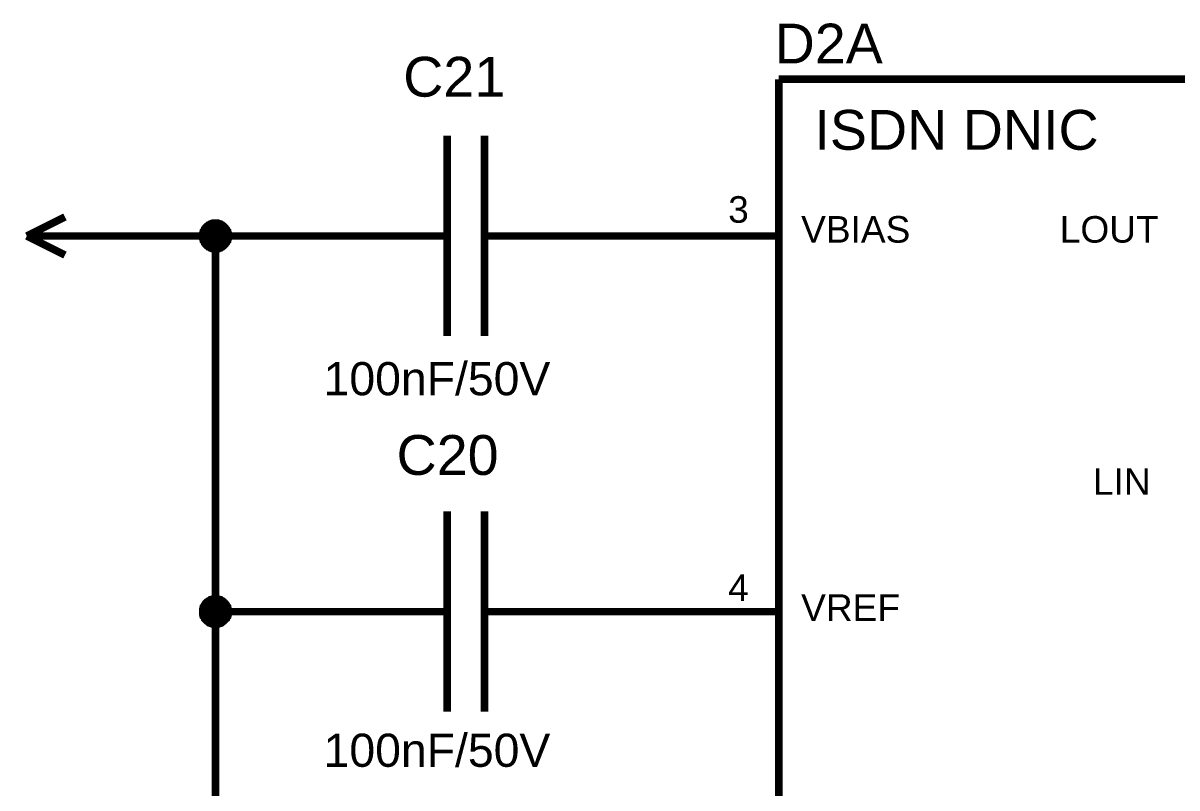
# Model space of a CAD drawing. Header units: millimetres. Extents: x -2024 to 917, y -725 to 13.
# Drawn here: x 764.25 to 810.32, y -273.33 to -242.79 of the extents above; entities that cross this region are included whole.
import ezdxf

# ---------------------------------------------------------------- set-up
doc = ezdxf.new("R2010")
doc.units = ezdxf.units.MM
doc.layers.add('Sheet', color=255, linetype='Continuous')
doc.styles.get("Standard").update_dxf_attribs({"font": 'arial.ttf'})

msp = doc.modelspace()

# ---------------------------------------------------------------- linework, layer by layer
at = {"layer": 'Sheet'}
for points, const_width in [([(794.426, -245.037), (794.426, -286.301)], 0.3), ([(811.92, -245.037), (794.426, -245.037)], 0.3), ([(781.185, -247.289), (781.185, -255.287)], 0.3), ([(782.674, -247.289), (782.674, -255.287)], 0.3), ([(764.402, -251.296), (765.925, -250.534)], 0.3), ([(771.42, -251.296), (771.42, -251.263), (771.42, -251.246), (771.42, -251.213), (771.436, -251.197), (771.436, -251.163), (771.436, -251.147), (771.453, -251.114), (771.453, -251.097), (771.469, -251.081), (771.486, -251.048), (771.502, -251.031), (771.502, -251.014), (771.519, -250.998), (771.535, -250.965), (771.552, -250.948), (771.569, -250.932), (771.585, -250.915), (771.602, -250.899), (771.635, -250.882), (771.651, -250.865), (771.668, -250.865), (771.684, -250.849), (771.717, -250.832), (771.734, -250.816), (771.751, -250.816), (771.784, -250.799), (771.8, -250.799), (771.833, -250.799), (771.85, -250.783), (771.883, -250.783), (771.9, -250.783), (771.933, -250.783)], 0.3), ([(771.42, -251.296), (771.42, -251.263), (771.42, -251.246), (771.42, -251.213), (771.436, -251.197), (771.436, -251.163), (771.436, -251.147), (771.453, -251.114), (771.453, -251.097), (771.469, -251.081), (771.486, -251.048), (771.502, -251.031), (771.502, -251.014), (771.519, -250.998), (771.535, -250.965), (771.552, -250.948), (771.569, -250.932), (771.585, -250.915), (771.602, -250.899), (771.635, -250.882), (771.651, -250.865), (771.668, -250.865), (771.684, -250.849), (771.717, -250.832), (771.734, -250.816), (771.751, -250.816), (771.784, -250.799), (771.8, -250.799), (771.833, -250.799), (771.85, -250.783), (771.883, -250.783), (771.9, -250.783), (771.933, -250.783)], 0.3), ([(771.42, -251.296), (771.42, -251.263), (771.42, -251.246), (771.42, -251.213), (771.436, -251.197), (771.436, -251.163), (771.436, -251.147), (771.453, -251.114), (771.453, -251.097), (771.469, -251.081), (771.486, -251.048), (771.502, -251.031), (771.502, -251.014), (771.519, -250.998), (771.535, -250.965), (771.552, -250.948), (771.569, -250.932), (771.585, -250.915), (771.602, -250.899), (771.635, -250.882), (771.651, -250.865), (771.668, -250.865), (771.684, -250.849), (771.717, -250.832), (771.734, -250.816), (771.751, -250.816), (771.784, -250.799), (771.8, -250.799), (771.833, -250.799), (771.85, -250.783), (771.883, -250.783), (771.9, -250.783), (771.933, -250.783)], 0.3), ([(771.42, -251.296), (771.42, -251.263), (771.42, -251.246), (771.42, -251.213), (771.436, -251.197), (771.436, -251.163), (771.436, -251.147), (771.453, -251.114), (771.453, -251.097), (771.469, -251.081), (771.486, -251.048), (771.502, -251.031), (771.502, -251.014), (771.519, -250.998), (771.535, -250.965), (771.552, -250.948), (771.569, -250.932), (771.585, -250.915), (771.602, -250.899), (771.635, -250.882), (771.651, -250.865), (771.668, -250.865), (771.684, -250.849), (771.717, -250.832), (771.734, -250.816), (771.751, -250.816), (771.784, -250.799), (771.8, -250.799), (771.833, -250.799), (771.85, -250.783), (771.883, -250.783), (771.9, -250.783), (771.933, -250.783)], 0.3), ([(771.42, -251.296), (771.42, -251.263), (771.42, -251.246), (771.42, -251.213), (771.436, -251.197), (771.436, -251.163), (771.436, -251.147), (771.453, -251.114), (771.453, -251.097), (771.469, -251.081), (771.486, -251.048), (771.502, -251.031), (771.502, -251.014), (771.519, -250.998), (771.535, -250.965), (771.552, -250.948), (771.569, -250.932), (771.585, -250.915), (771.602, -250.899), (771.635, -250.882), (771.651, -250.865), (771.668, -250.865), (771.684, -250.849), (771.717, -250.832), (771.734, -250.816), (771.751, -250.816), (771.784, -250.799), (771.8, -250.799), (771.833, -250.799), (771.85, -250.783), (771.883, -250.783), (771.9, -250.783), (771.933, -250.783)], 0.0991), ([(771.42, -251.296), (771.42, -251.263), (771.42, -251.246), (771.42, -251.213), (771.436, -251.197), (771.436, -251.163), (771.436, -251.147), (771.453, -251.114), (771.453, -251.097), (771.469, -251.081), (771.486, -251.048), (771.502, -251.031), (771.502, -251.014), (771.519, -250.998), (771.535, -250.965), (771.552, -250.948), (771.569, -250.932), (771.585, -250.915), (771.602, -250.899), (771.635, -250.882), (771.651, -250.865), (771.668, -250.865), (771.684, -250.849), (771.717, -250.832), (771.734, -250.816), (771.751, -250.816), (771.784, -250.799), (771.8, -250.799), (771.833, -250.799), (771.85, -250.783), (771.883, -250.783), (771.9, -250.783), (771.933, -250.783)], 0.0991), ([(771.42, -251.296), (771.42, -251.263), (771.42, -251.246), (771.42, -251.213), (771.436, -251.197), (771.436, -251.163), (771.436, -251.147), (771.453, -251.114), (771.453, -251.097), (771.469, -251.081), (771.486, -251.048), (771.502, -251.031), (771.502, -251.014), (771.519, -250.998), (771.535, -250.965), (771.552, -250.948), (771.569, -250.932), (771.585, -250.915), (771.602, -250.899), (771.635, -250.882), (771.651, -250.865), (771.668, -250.865), (771.684, -250.849), (771.717, -250.832), (771.734, -250.816), (771.751, -250.816), (771.784, -250.799), (771.8, -250.799), (771.833, -250.799), (771.85, -250.783), (771.883, -250.783), (771.9, -250.783), (771.933, -250.783)], 0.0991), ([(771.42, -251.296), (771.42, -251.263), (771.42, -251.246), (771.42, -251.213), (771.436, -251.197), (771.436, -251.163), (771.436, -251.147), (771.453, -251.114), (771.453, -251.097), (771.469, -251.081), (771.486, -251.048), (771.502, -251.031), (771.502, -251.014), (771.519, -250.998), (771.535, -250.965), (771.552, -250.948), (771.569, -250.932), (771.585, -250.915), (771.602, -250.899), (771.635, -250.882), (771.651, -250.865), (771.668, -250.865), (771.684, -250.849), (771.717, -250.832), (771.734, -250.816), (771.751, -250.816), (771.784, -250.799), (771.8, -250.799), (771.833, -250.799), (771.85, -250.783), (771.883, -250.783), (771.9, -250.783), (771.933, -250.783)], 0.0991), ([(771.933, -250.783), (771.933, -250.783)], 0.3), ([(771.933, -250.783), (771.966, -250.783), (771.982, -250.783), (772.015, -250.783), (772.032, -250.799), (772.065, -250.799), (772.082, -250.799), (772.115, -250.816), (772.131, -250.816), (772.148, -250.832), (772.181, -250.849), (772.197, -250.865), (772.214, -250.865), (772.231, -250.882), (772.264, -250.899), (772.28, -250.915), (772.297, -250.932), (772.313, -250.948), (772.33, -250.965), (772.346, -250.998), (772.363, -251.014), (772.363, -251.031), (772.38, -251.048), (772.396, -251.081), (772.413, -251.097), (772.413, -251.114), (772.429, -251.147), (772.429, -251.163), (772.429, -251.197), (772.446, -251.213), (772.446, -251.246), (772.446, -251.263), (772.446, -251.296)], 0.3), ([(771.933, -250.783), (771.933, -250.783)], 0.3), ([(771.933, -250.783), (771.966, -250.783), (771.982, -250.783), (772.015, -250.783), (772.032, -250.799), (772.065, -250.799), (772.082, -250.799), (772.115, -250.816), (772.131, -250.816), (772.148, -250.832), (772.181, -250.849), (772.197, -250.865), (772.214, -250.865), (772.231, -250.882), (772.264, -250.899), (772.28, -250.915), (772.297, -250.932), (772.313, -250.948), (772.33, -250.965), (772.346, -250.998), (772.363, -251.014), (772.363, -251.031), (772.38, -251.048), (772.396, -251.081), (772.413, -251.097), (772.413, -251.114), (772.429, -251.147), (772.429, -251.163), (772.429, -251.197), (772.446, -251.213), (772.446, -251.246), (772.446, -251.263), (772.446, -251.296)], 0.3), ([(771.933, -250.783), (771.933, -250.783)], 0.3), ([(771.933, -250.783), (771.966, -250.783), (771.982, -250.783), (772.015, -250.783), (772.032, -250.799), (772.065, -250.799), (772.082, -250.799), (772.115, -250.816), (772.131, -250.816), (772.148, -250.832), (772.181, -250.849), (772.197, -250.865), (772.214, -250.865), (772.231, -250.882), (772.264, -250.899), (772.28, -250.915), (772.297, -250.932), (772.313, -250.948), (772.33, -250.965), (772.346, -250.998), (772.363, -251.014), (772.363, -251.031), (772.38, -251.048), (772.396, -251.081), (772.413, -251.097), (772.413, -251.114), (772.429, -251.147), (772.429, -251.163), (772.429, -251.197), (772.446, -251.213), (772.446, -251.246), (772.446, -251.263), (772.446, -251.296)], 0.3), ([(771.933, -250.783), (771.933, -250.783)], 0.3), ([(771.933, -250.783), (771.966, -250.783), (771.982, -250.783), (772.015, -250.783), (772.032, -250.799), (772.065, -250.799), (772.082, -250.799), (772.115, -250.816), (772.131, -250.816), (772.148, -250.832), (772.181, -250.849), (772.197, -250.865), (772.214, -250.865), (772.231, -250.882), (772.264, -250.899), (772.28, -250.915), (772.297, -250.932), (772.313, -250.948), (772.33, -250.965), (772.346, -250.998), (772.363, -251.014), (772.363, -251.031), (772.38, -251.048), (772.396, -251.081), (772.413, -251.097), (772.413, -251.114), (772.429, -251.147), (772.429, -251.163), (772.429, -251.197), (772.446, -251.213), (772.446, -251.246), (772.446, -251.263), (772.446, -251.296)], 0.3), ([(771.933, -250.783), (771.933, -250.783)], 0.0991), ([(771.933, -250.783), (771.966, -250.783), (771.982, -250.783), (772.015, -250.783), (772.032, -250.799), (772.065, -250.799), (772.082, -250.799), (772.115, -250.816), (772.131, -250.816), (772.148, -250.832), (772.181, -250.849), (772.197, -250.865), (772.214, -250.865), (772.231, -250.882), (772.264, -250.899), (772.28, -250.915), (772.297, -250.932), (772.313, -250.948), (772.33, -250.965), (772.346, -250.998), (772.363, -251.014), (772.363, -251.031), (772.38, -251.048), (772.396, -251.081), (772.413, -251.097), (772.413, -251.114), (772.429, -251.147), (772.429, -251.163), (772.429, -251.197), (772.446, -251.213), (772.446, -251.246), (772.446, -251.263), (772.446, -251.296)], 0.0991), ([(771.933, -250.783), (771.933, -250.783)], 0.0991), ([(771.933, -250.783), (771.966, -250.783), (771.982, -250.783), (772.015, -250.783), (772.032, -250.799), (772.065, -250.799), (772.082, -250.799), (772.115, -250.816), (772.131, -250.816), (772.148, -250.832), (772.181, -250.849), (772.197, -250.865), (772.214, -250.865), (772.231, -250.882), (772.264, -250.899), (772.28, -250.915), (772.297, -250.932), (772.313, -250.948), (772.33, -250.965), (772.346, -250.998), (772.363, -251.014), (772.363, -251.031), (772.38, -251.048), (772.396, -251.081), (772.413, -251.097), (772.413, -251.114), (772.429, -251.147), (772.429, -251.163), (772.429, -251.197), (772.446, -251.213), (772.446, -251.246), (772.446, -251.263), (772.446, -251.296)], 0.0991), ([(771.933, -250.783), (771.933, -250.783)], 0.0991), ([(771.933, -250.783), (771.966, -250.783), (771.982, -250.783), (772.015, -250.783), (772.032, -250.799), (772.065, -250.799), (772.082, -250.799), (772.115, -250.816), (772.131, -250.816), (772.148, -250.832), (772.181, -250.849), (772.197, -250.865), (772.214, -250.865), (772.231, -250.882), (772.264, -250.899), (772.28, -250.915), (772.297, -250.932), (772.313, -250.948), (772.33, -250.965), (772.346, -250.998), (772.363, -251.014), (772.363, -251.031), (772.38, -251.048), (772.396, -251.081), (772.413, -251.097), (772.413, -251.114), (772.429, -251.147), (772.429, -251.163), (772.429, -251.197), (772.446, -251.213), (772.446, -251.246), (772.446, -251.263), (772.446, -251.296)], 0.0991), ([(771.933, -250.783), (771.933, -250.783)], 0.0991), ([(771.933, -250.783), (771.966, -250.783), (771.982, -250.783), (772.015, -250.783), (772.032, -250.799), (772.065, -250.799), (772.082, -250.799), (772.115, -250.816), (772.131, -250.816), (772.148, -250.832), (772.181, -250.849), (772.197, -250.865), (772.214, -250.865), (772.231, -250.882), (772.264, -250.899), (772.28, -250.915), (772.297, -250.932), (772.313, -250.948), (772.33, -250.965), (772.346, -250.998), (772.363, -251.014), (772.363, -251.031), (772.38, -251.048), (772.396, -251.081), (772.413, -251.097), (772.413, -251.114), (772.429, -251.147), (772.429, -251.163), (772.429, -251.197), (772.446, -251.213), (772.446, -251.246), (772.446, -251.263), (772.446, -251.296)], 0.0991), ([(764.402, -251.296), (765.925, -252.058)], 0.3), ([(766.934, -251.296), (764.402, -251.296)], 0.3), ([(771.933, -251.296), (766.934, -251.296)], 0.3), ([(771.933, -251.809), (771.9, -251.809), (771.883, -251.809), (771.85, -251.809), (771.833, -251.793), (771.8, -251.793), (771.784, -251.793), (771.751, -251.776), (771.734, -251.776), (771.717, -251.76), (771.684, -251.743), (771.668, -251.726), (771.651, -251.726), (771.635, -251.71), (771.602, -251.693), (771.585, -251.677), (771.569, -251.66), (771.552, -251.644), (771.535, -251.627), (771.519, -251.594), (771.502, -251.577), (771.502, -251.561), (771.486, -251.544), (771.469, -251.511), (771.453, -251.495), (771.453, -251.478), (771.436, -251.445), (771.436, -251.428), (771.436, -251.395), (771.42, -251.379), (771.42, -251.346), (771.42, -251.329), (771.42, -251.296)], 0.3), ([(771.42, -251.296), (771.42, -251.296)], 0.3), ([(771.933, -251.809), (771.9, -251.809), (771.883, -251.809), (771.85, -251.809), (771.833, -251.793), (771.8, -251.793), (771.784, -251.793), (771.751, -251.776), (771.734, -251.776), (771.717, -251.76), (771.684, -251.743), (771.668, -251.726), (771.651, -251.726), (771.635, -251.71), (771.602, -251.693), (771.585, -251.677), (771.569, -251.66), (771.552, -251.644), (771.535, -251.627), (771.519, -251.594), (771.502, -251.577), (771.502, -251.561), (771.486, -251.544), (771.469, -251.511), (771.453, -251.495), (771.453, -251.478), (771.436, -251.445), (771.436, -251.428), (771.436, -251.395), (771.42, -251.379), (771.42, -251.346), (771.42, -251.329), (771.42, -251.296)], 0.3), ([(771.42, -251.296), (771.42, -251.296)], 0.3), ([(771.933, -251.809), (771.9, -251.809), (771.883, -251.809), (771.85, -251.809), (771.833, -251.793), (771.8, -251.793), (771.784, -251.793), (771.751, -251.776), (771.734, -251.776), (771.717, -251.76), (771.684, -251.743), (771.668, -251.726), (771.651, -251.726), (771.635, -251.71), (771.602, -251.693), (771.585, -251.677), (771.569, -251.66), (771.552, -251.644), (771.535, -251.627), (771.519, -251.594), (771.502, -251.577), (771.502, -251.561), (771.486, -251.544), (771.469, -251.511), (771.453, -251.495), (771.453, -251.478), (771.436, -251.445), (771.436, -251.428), (771.436, -251.395), (771.42, -251.379), (771.42, -251.346), (771.42, -251.329), (771.42, -251.296)], 0.3), ([(771.42, -251.296), (771.42, -251.296)], 0.3), ([(771.933, -251.809), (771.9, -251.809), (771.883, -251.809), (771.85, -251.809), (771.833, -251.793), (771.8, -251.793), (771.784, -251.793), (771.751, -251.776), (771.734, -251.776), (771.717, -251.76), (771.684, -251.743), (771.668, -251.726), (771.651, -251.726), (771.635, -251.71), (771.602, -251.693), (771.585, -251.677), (771.569, -251.66), (771.552, -251.644), (771.535, -251.627), (771.519, -251.594), (771.502, -251.577), (771.502, -251.561), (771.486, -251.544), (771.469, -251.511), (771.453, -251.495), (771.453, -251.478), (771.436, -251.445), (771.436, -251.428), (771.436, -251.395), (771.42, -251.379), (771.42, -251.346), (771.42, -251.329), (771.42, -251.296)], 0.3), ([(771.42, -251.296), (771.42, -251.296)], 0.3), ([(771.933, -251.809), (771.9, -251.809), (771.883, -251.809), (771.85, -251.809), (771.833, -251.793), (771.8, -251.793), (771.784, -251.793), (771.751, -251.776), (771.734, -251.776), (771.717, -251.76), (771.684, -251.743), (771.668, -251.726), (771.651, -251.726), (771.635, -251.71), (771.602, -251.693), (771.585, -251.677), (771.569, -251.66), (771.552, -251.644), (771.535, -251.627), (771.519, -251.594), (771.502, -251.577), (771.502, -251.561), (771.486, -251.544), (771.469, -251.511), (771.453, -251.495), (771.453, -251.478), (771.436, -251.445), (771.436, -251.428), (771.436, -251.395), (771.42, -251.379), (771.42, -251.346), (771.42, -251.329), (771.42, -251.296)], 0.0991), ([(771.42, -251.296), (771.42, -251.296)], 0.0991), ([(771.933, -251.809), (771.9, -251.809), (771.883, -251.809), (771.85, -251.809), (771.833, -251.793), (771.8, -251.793), (771.784, -251.793), (771.751, -251.776), (771.734, -251.776), (771.717, -251.76), (771.684, -251.743), (771.668, -251.726), (771.651, -251.726), (771.635, -251.71), (771.602, -251.693), (771.585, -251.677), (771.569, -251.66), (771.552, -251.644), (771.535, -251.627), (771.519, -251.594), (771.502, -251.577), (771.502, -251.561), (771.486, -251.544), (771.469, -251.511), (771.453, -251.495), (771.453, -251.478), (771.436, -251.445), (771.436, -251.428), (771.436, -251.395), (771.42, -251.379), (771.42, -251.346), (771.42, -251.329), (771.42, -251.296)], 0.0991), ([(771.42, -251.296), (771.42, -251.296)], 0.0991), ([(771.933, -251.809), (771.9, -251.809), (771.883, -251.809), (771.85, -251.809), (771.833, -251.793), (771.8, -251.793), (771.784, -251.793), (771.751, -251.776), (771.734, -251.776), (771.717, -251.76), (771.684, -251.743), (771.668, -251.726), (771.651, -251.726), (771.635, -251.71), (771.602, -251.693), (771.585, -251.677), (771.569, -251.66), (771.552, -251.644), (771.535, -251.627), (771.519, -251.594), (771.502, -251.577), (771.502, -251.561), (771.486, -251.544), (771.469, -251.511), (771.453, -251.495), (771.453, -251.478), (771.436, -251.445), (771.436, -251.428), (771.436, -251.395), (771.42, -251.379), (771.42, -251.346), (771.42, -251.329), (771.42, -251.296)], 0.0991), ([(771.42, -251.296), (771.42, -251.296)], 0.0991), ([(771.933, -251.809), (771.9, -251.809), (771.883, -251.809), (771.85, -251.809), (771.833, -251.793), (771.8, -251.793), (771.784, -251.793), (771.751, -251.776), (771.734, -251.776), (771.717, -251.76), (771.684, -251.743), (771.668, -251.726), (771.651, -251.726), (771.635, -251.71), (771.602, -251.693), (771.585, -251.677), (771.569, -251.66), (771.552, -251.644), (771.535, -251.627), (771.519, -251.594), (771.502, -251.577), (771.502, -251.561), (771.486, -251.544), (771.469, -251.511), (771.453, -251.495), (771.453, -251.478), (771.436, -251.445), (771.436, -251.428), (771.436, -251.395), (771.42, -251.379), (771.42, -251.346), (771.42, -251.329), (771.42, -251.296)], 0.0991), ([(771.42, -251.296), (771.42, -251.296)], 0.0991), ([(772.446, -251.296), (772.446, -251.329), (772.446, -251.346), (772.446, -251.379), (772.429, -251.395), (772.429, -251.428), (772.429, -251.445), (772.413, -251.478), (772.413, -251.495), (772.396, -251.511), (772.38, -251.544), (772.363, -251.561), (772.363, -251.577), (772.346, -251.594), (772.33, -251.627), (772.313, -251.644), (772.297, -251.66), (772.28, -251.677), (772.264, -251.693), (772.231, -251.71), (772.214, -251.726), (772.197, -251.726), (772.181, -251.743), (772.148, -251.76), (772.131, -251.776), (772.115, -251.776), (772.082, -251.793), (772.065, -251.793), (772.032, -251.793), (772.015, -251.809), (771.982, -251.809), (771.966, -251.809), (771.933, -251.809)], 0.3), ([(799.424, -298.787), (789.427, -298.787), (771.933, -298.787), (771.933, -278.8), (771.933, -266.298), (771.933, -251.296), (778.189, -251.296)], 0.3), ([(772.446, -251.296), (772.446, -251.329), (772.446, -251.346), (772.446, -251.379), (772.429, -251.395), (772.429, -251.428), (772.429, -251.445), (772.413, -251.478), (772.413, -251.495), (772.396, -251.511), (772.38, -251.544), (772.363, -251.561), (772.363, -251.577), (772.346, -251.594), (772.33, -251.627), (772.313, -251.644), (772.297, -251.66), (772.28, -251.677), (772.264, -251.693), (772.231, -251.71), (772.214, -251.726), (772.197, -251.726), (772.181, -251.743), (772.148, -251.76), (772.131, -251.776), (772.115, -251.776), (772.082, -251.793), (772.065, -251.793), (772.032, -251.793), (772.015, -251.809), (771.982, -251.809), (771.966, -251.809), (771.933, -251.809)], 0.3), ([(772.446, -251.296), (772.446, -251.329), (772.446, -251.346), (772.446, -251.379), (772.429, -251.395), (772.429, -251.428), (772.429, -251.445), (772.413, -251.478), (772.413, -251.495), (772.396, -251.511), (772.38, -251.544), (772.363, -251.561), (772.363, -251.577), (772.346, -251.594), (772.33, -251.627), (772.313, -251.644), (772.297, -251.66), (772.28, -251.677), (772.264, -251.693), (772.231, -251.71), (772.214, -251.726), (772.197, -251.726), (772.181, -251.743), (772.148, -251.76), (772.131, -251.776), (772.115, -251.776), (772.082, -251.793), (772.065, -251.793), (772.032, -251.793), (772.015, -251.809), (771.982, -251.809), (771.966, -251.809), (771.933, -251.809)], 0.3), ([(772.446, -251.296), (772.446, -251.329), (772.446, -251.346), (772.446, -251.379), (772.429, -251.395), (772.429, -251.428), (772.429, -251.445), (772.413, -251.478), (772.413, -251.495), (772.396, -251.511), (772.38, -251.544), (772.363, -251.561), (772.363, -251.577), (772.346, -251.594), (772.33, -251.627), (772.313, -251.644), (772.297, -251.66), (772.28, -251.677), (772.264, -251.693), (772.231, -251.71), (772.214, -251.726), (772.197, -251.726), (772.181, -251.743), (772.148, -251.76), (772.131, -251.776), (772.115, -251.776), (772.082, -251.793), (772.065, -251.793), (772.032, -251.793), (772.015, -251.809), (771.982, -251.809), (771.966, -251.809), (771.933, -251.809)], 0.3), ([(772.446, -251.296), (772.446, -251.329), (772.446, -251.346), (772.446, -251.379), (772.429, -251.395), (772.429, -251.428), (772.429, -251.445), (772.413, -251.478), (772.413, -251.495), (772.396, -251.511), (772.38, -251.544), (772.363, -251.561), (772.363, -251.577), (772.346, -251.594), (772.33, -251.627), (772.313, -251.644), (772.297, -251.66), (772.28, -251.677), (772.264, -251.693), (772.231, -251.71), (772.214, -251.726), (772.197, -251.726), (772.181, -251.743), (772.148, -251.76), (772.131, -251.776), (772.115, -251.776), (772.082, -251.793), (772.065, -251.793), (772.032, -251.793), (772.015, -251.809), (771.982, -251.809), (771.966, -251.809), (771.933, -251.809)], 0.0991), ([(772.446, -251.296), (772.446, -251.329), (772.446, -251.346), (772.446, -251.379), (772.429, -251.395), (772.429, -251.428), (772.429, -251.445), (772.413, -251.478), (772.413, -251.495), (772.396, -251.511), (772.38, -251.544), (772.363, -251.561), (772.363, -251.577), (772.346, -251.594), (772.33, -251.627), (772.313, -251.644), (772.297, -251.66), (772.28, -251.677), (772.264, -251.693), (772.231, -251.71), (772.214, -251.726), (772.197, -251.726), (772.181, -251.743), (772.148, -251.76), (772.131, -251.776), (772.115, -251.776), (772.082, -251.793), (772.065, -251.793), (772.032, -251.793), (772.015, -251.809), (771.982, -251.809), (771.966, -251.809), (771.933, -251.809)], 0.0991), ([(772.446, -251.296), (772.446, -251.329), (772.446, -251.346), (772.446, -251.379), (772.429, -251.395), (772.429, -251.428), (772.429, -251.445), (772.413, -251.478), (772.413, -251.495), (772.396, -251.511), (772.38, -251.544), (772.363, -251.561), (772.363, -251.577), (772.346, -251.594), (772.33, -251.627), (772.313, -251.644), (772.297, -251.66), (772.28, -251.677), (772.264, -251.693), (772.231, -251.71), (772.214, -251.726), (772.197, -251.726), (772.181, -251.743), (772.148, -251.76), (772.131, -251.776), (772.115, -251.776), (772.082, -251.793), (772.065, -251.793), (772.032, -251.793), (772.015, -251.809), (771.982, -251.809), (771.966, -251.809), (771.933, -251.809)], 0.0991), ([(772.446, -251.296), (772.446, -251.329), (772.446, -251.346), (772.446, -251.379), (772.429, -251.395), (772.429, -251.428), (772.429, -251.445), (772.413, -251.478), (772.413, -251.495), (772.396, -251.511), (772.38, -251.544), (772.363, -251.561), (772.363, -251.577), (772.346, -251.594), (772.33, -251.627), (772.313, -251.644), (772.297, -251.66), (772.28, -251.677), (772.264, -251.693), (772.231, -251.71), (772.214, -251.726), (772.197, -251.726), (772.181, -251.743), (772.148, -251.76), (772.131, -251.776), (772.115, -251.776), (772.082, -251.793), (772.065, -251.793), (772.032, -251.793), (772.015, -251.809), (771.982, -251.809), (771.966, -251.809), (771.933, -251.809)], 0.0991), ([(772.446, -251.296), (772.446, -251.296), (772.446, -251.296), (772.446, -251.296), (772.446, -251.296), (772.446, -251.296), (772.446, -251.296), (772.446, -251.296), (772.446, -251.296), (772.446, -251.296), (772.446, -251.296), (772.446, -251.296), (772.446, -251.296), (772.446, -251.296), (772.446, -251.296), (772.446, -251.296), (772.446, -251.296), (772.446, -251.296), (772.446, -251.296), (772.446, -251.296), (772.446, -251.296), (772.446, -251.296), (772.446, -251.296), (772.446, -251.296), (772.446, -251.296), (772.446, -251.296), (772.446, -251.296), (772.446, -251.296), (772.446, -251.296), (772.446, -251.296), (772.446, -251.296), (772.446, -251.296), (772.446, -251.296)], 0.3), ([(772.446, -251.296), (772.446, -251.296)], 0.3), ([(772.446, -251.296), (772.446, -251.296), (772.446, -251.296), (772.446, -251.296), (772.446, -251.296), (772.446, -251.296), (772.446, -251.296), (772.446, -251.296), (772.446, -251.296), (772.446, -251.296), (772.446, -251.296), (772.446, -251.296), (772.446, -251.296), (772.446, -251.296), (772.446, -251.296), (772.446, -251.296), (772.446, -251.296), (772.446, -251.296), (772.446, -251.296), (772.446, -251.296), (772.446, -251.296), (772.446, -251.296), (772.446, -251.296), (772.446, -251.296), (772.446, -251.296), (772.446, -251.296), (772.446, -251.296), (772.446, -251.296), (772.446, -251.296), (772.446, -251.296), (772.446, -251.296), (772.446, -251.296), (772.446, -251.296)], 0.3), ([(772.446, -251.296), (772.446, -251.296)], 0.3), ([(772.446, -251.296), (772.446, -251.296), (772.446, -251.296), (772.446, -251.296), (772.446, -251.296), (772.446, -251.296), (772.446, -251.296), (772.446, -251.296), (772.446, -251.296), (772.446, -251.296), (772.446, -251.296), (772.446, -251.296), (772.446, -251.296), (772.446, -251.296), (772.446, -251.296), (772.446, -251.296), (772.446, -251.296), (772.446, -251.296), (772.446, -251.296), (772.446, -251.296), (772.446, -251.296), (772.446, -251.296), (772.446, -251.296), (772.446, -251.296), (772.446, -251.296), (772.446, -251.296), (772.446, -251.296), (772.446, -251.296), (772.446, -251.296), (772.446, -251.296), (772.446, -251.296), (772.446, -251.296), (772.446, -251.296)], 0.3), ([(772.446, -251.296), (772.446, -251.296)], 0.3), ([(772.446, -251.296), (772.446, -251.296), (772.446, -251.296), (772.446, -251.296), (772.446, -251.296), (772.446, -251.296), (772.446, -251.296), (772.446, -251.296), (772.446, -251.296), (772.446, -251.296), (772.446, -251.296), (772.446, -251.296), (772.446, -251.296), (772.446, -251.296), (772.446, -251.296), (772.446, -251.296), (772.446, -251.296), (772.446, -251.296), (772.446, -251.296), (772.446, -251.296), (772.446, -251.296), (772.446, -251.296), (772.446, -251.296), (772.446, -251.296), (772.446, -251.296), (772.446, -251.296), (772.446, -251.296), (772.446, -251.296), (772.446, -251.296), (772.446, -251.296), (772.446, -251.296), (772.446, -251.296), (772.446, -251.296)], 0.3), ([(772.446, -251.296), (772.446, -251.296)], 0.3), ([(772.446, -251.296), (772.446, -251.296), (772.446, -251.296), (772.446, -251.296), (772.446, -251.296), (772.446, -251.296), (772.446, -251.296), (772.446, -251.296), (772.446, -251.296), (772.446, -251.296), (772.446, -251.296), (772.446, -251.296), (772.446, -251.296), (772.446, -251.296), (772.446, -251.296), (772.446, -251.296), (772.446, -251.296), (772.446, -251.296), (772.446, -251.296), (772.446, -251.296), (772.446, -251.296), (772.446, -251.296), (772.446, -251.296), (772.446, -251.296), (772.446, -251.296), (772.446, -251.296), (772.446, -251.296), (772.446, -251.296), (772.446, -251.296), (772.446, -251.296), (772.446, -251.296), (772.446, -251.296), (772.446, -251.296)], 0.0991), ([(772.446, -251.296), (772.446, -251.296)], 0.0991), ([(772.446, -251.296), (772.446, -251.296), (772.446, -251.296), (772.446, -251.296), (772.446, -251.296), (772.446, -251.296), (772.446, -251.296), (772.446, -251.296), (772.446, -251.296), (772.446, -251.296), (772.446, -251.296), (772.446, -251.296), (772.446, -251.296), (772.446, -251.296), (772.446, -251.296), (772.446, -251.296), (772.446, -251.296), (772.446, -251.296), (772.446, -251.296), (772.446, -251.296), (772.446, -251.296), (772.446, -251.296), (772.446, -251.296), (772.446, -251.296), (772.446, -251.296), (772.446, -251.296), (772.446, -251.296), (772.446, -251.296), (772.446, -251.296), (772.446, -251.296), (772.446, -251.296), (772.446, -251.296), (772.446, -251.296)], 0.0991), ([(772.446, -251.296), (772.446, -251.296)], 0.0991), ([(772.446, -251.296), (772.446, -251.296), (772.446, -251.296), (772.446, -251.296), (772.446, -251.296), (772.446, -251.296), (772.446, -251.296), (772.446, -251.296), (772.446, -251.296), (772.446, -251.296), (772.446, -251.296), (772.446, -251.296), (772.446, -251.296), (772.446, -251.296), (772.446, -251.296), (772.446, -251.296), (772.446, -251.296), (772.446, -251.296), (772.446, -251.296), (772.446, -251.296), (772.446, -251.296), (772.446, -251.296), (772.446, -251.296), (772.446, -251.296), (772.446, -251.296), (772.446, -251.296), (772.446, -251.296), (772.446, -251.296), (772.446, -251.296), (772.446, -251.296), (772.446, -251.296), (772.446, -251.296), (772.446, -251.296)], 0.0991), ([(772.446, -251.296), (772.446, -251.296)], 0.0991), ([(772.446, -251.296), (772.446, -251.296), (772.446, -251.296), (772.446, -251.296), (772.446, -251.296), (772.446, -251.296), (772.446, -251.296), (772.446, -251.296), (772.446, -251.296), (772.446, -251.296), (772.446, -251.296), (772.446, -251.296), (772.446, -251.296), (772.446, -251.296), (772.446, -251.296), (772.446, -251.296), (772.446, -251.296), (772.446, -251.296), (772.446, -251.296), (772.446, -251.296), (772.446, -251.296), (772.446, -251.296), (772.446, -251.296), (772.446, -251.296), (772.446, -251.296), (772.446, -251.296), (772.446, -251.296), (772.446, -251.296), (772.446, -251.296), (772.446, -251.296), (772.446, -251.296), (772.446, -251.296), (772.446, -251.296)], 0.0991), ([(772.446, -251.296), (772.446, -251.296)], 0.0991), ([(781.185, -251.296), (778.189, -251.296)], 0.3), ([(782.674, -251.296), (785.687, -251.296)], 0.3), ([(791.926, -251.296), (785.687, -251.296)], 0.3), ([(794.426, -251.296), (791.926, -251.296)], 0.3), ([(781.185, -262.291), (781.185, -270.289)], 0.3), ([(782.674, -262.291), (782.674, -270.289)], 0.3), ([(771.42, -266.298), (771.42, -266.265), (771.42, -266.249), (771.42, -266.216), (771.436, -266.199), (771.436, -266.166), (771.436, -266.149), (771.453, -266.116), (771.453, -266.1), (771.469, -266.083), (771.486, -266.05), (771.502, -266.033), (771.502, -266.017), (771.519, -266), (771.535, -265.967), (771.552, -265.951), (771.569, -265.934), (771.585, -265.917), (771.602, -265.901), (771.635, -265.884), (771.651, -265.868), (771.668, -265.868), (771.684, -265.851), (771.717, -265.835), (771.734, -265.818), (771.751, -265.818), (771.784, -265.802), (771.8, -265.802), (771.833, -265.802), (771.85, -265.785), (771.883, -265.785), (771.9, -265.785), (771.933, -265.785)], 0.3), ([(771.42, -266.298), (771.42, -266.265), (771.42, -266.249), (771.42, -266.216), (771.436, -266.199), (771.436, -266.166), (771.436, -266.149), (771.453, -266.116), (771.453, -266.1), (771.469, -266.083), (771.486, -266.05), (771.502, -266.033), (771.502, -266.017), (771.519, -266), (771.535, -265.967), (771.552, -265.951), (771.569, -265.934), (771.585, -265.917), (771.602, -265.901), (771.635, -265.884), (771.651, -265.868), (771.668, -265.868), (771.684, -265.851), (771.717, -265.835), (771.734, -265.818), (771.751, -265.818), (771.784, -265.802), (771.8, -265.802), (771.833, -265.802), (771.85, -265.785), (771.883, -265.785), (771.9, -265.785), (771.933, -265.785)], 0.3), ([(771.42, -266.298), (771.42, -266.265), (771.42, -266.249), (771.42, -266.216), (771.436, -266.199), (771.436, -266.166), (771.436, -266.149), (771.453, -266.116), (771.453, -266.1), (771.469, -266.083), (771.486, -266.05), (771.502, -266.033), (771.502, -266.017), (771.519, -266), (771.535, -265.967), (771.552, -265.951), (771.569, -265.934), (771.585, -265.917), (771.602, -265.901), (771.635, -265.884), (771.651, -265.868), (771.668, -265.868), (771.684, -265.851), (771.717, -265.835), (771.734, -265.818), (771.751, -265.818), (771.784, -265.802), (771.8, -265.802), (771.833, -265.802), (771.85, -265.785), (771.883, -265.785), (771.9, -265.785), (771.933, -265.785)], 0.3), ([(771.42, -266.298), (771.42, -266.265), (771.42, -266.249), (771.42, -266.216), (771.436, -266.199), (771.436, -266.166), (771.436, -266.149), (771.453, -266.116), (771.453, -266.1), (771.469, -266.083), (771.486, -266.05), (771.502, -266.033), (771.502, -266.017), (771.519, -266), (771.535, -265.967), (771.552, -265.951), (771.569, -265.934), (771.585, -265.917), (771.602, -265.901), (771.635, -265.884), (771.651, -265.868), (771.668, -265.868), (771.684, -265.851), (771.717, -265.835), (771.734, -265.818), (771.751, -265.818), (771.784, -265.802), (771.8, -265.802), (771.833, -265.802), (771.85, -265.785), (771.883, -265.785), (771.9, -265.785), (771.933, -265.785)], 0.3), ([(771.42, -266.298), (771.42, -266.265), (771.42, -266.249), (771.42, -266.216), (771.436, -266.199), (771.436, -266.166), (771.436, -266.149), (771.453, -266.116), (771.453, -266.1), (771.469, -266.083), (771.486, -266.05), (771.502, -266.033), (771.502, -266.017), (771.519, -266), (771.535, -265.967), (771.552, -265.951), (771.569, -265.934), (771.585, -265.917), (771.602, -265.901), (771.635, -265.884), (771.651, -265.868), (771.668, -265.868), (771.684, -265.851), (771.717, -265.835), (771.734, -265.818), (771.751, -265.818), (771.784, -265.802), (771.8, -265.802), (771.833, -265.802), (771.85, -265.785), (771.883, -265.785), (771.9, -265.785), (771.933, -265.785)], 0.0991), ([(771.42, -266.298), (771.42, -266.265), (771.42, -266.249), (771.42, -266.216), (771.436, -266.199), (771.436, -266.166), (771.436, -266.149), (771.453, -266.116), (771.453, -266.1), (771.469, -266.083), (771.486, -266.05), (771.502, -266.033), (771.502, -266.017), (771.519, -266), (771.535, -265.967), (771.552, -265.951), (771.569, -265.934), (771.585, -265.917), (771.602, -265.901), (771.635, -265.884), (771.651, -265.868), (771.668, -265.868), (771.684, -265.851), (771.717, -265.835), (771.734, -265.818), (771.751, -265.818), (771.784, -265.802), (771.8, -265.802), (771.833, -265.802), (771.85, -265.785), (771.883, -265.785), (771.9, -265.785), (771.933, -265.785)], 0.0991), ([(771.42, -266.298), (771.42, -266.265), (771.42, -266.249), (771.42, -266.216), (771.436, -266.199), (771.436, -266.166), (771.436, -266.149), (771.453, -266.116), (771.453, -266.1), (771.469, -266.083), (771.486, -266.05), (771.502, -266.033), (771.502, -266.017), (771.519, -266), (771.535, -265.967), (771.552, -265.951), (771.569, -265.934), (771.585, -265.917), (771.602, -265.901), (771.635, -265.884), (771.651, -265.868), (771.668, -265.868), (771.684, -265.851), (771.717, -265.835), (771.734, -265.818), (771.751, -265.818), (771.784, -265.802), (771.8, -265.802), (771.833, -265.802), (771.85, -265.785), (771.883, -265.785), (771.9, -265.785), (771.933, -265.785)], 0.0991), ([(771.42, -266.298), (771.42, -266.265), (771.42, -266.249), (771.42, -266.216), (771.436, -266.199), (771.436, -266.166), (771.436, -266.149), (771.453, -266.116), (771.453, -266.1), (771.469, -266.083), (771.486, -266.05), (771.502, -266.033), (771.502, -266.017), (771.519, -266), (771.535, -265.967), (771.552, -265.951), (771.569, -265.934), (771.585, -265.917), (771.602, -265.901), (771.635, -265.884), (771.651, -265.868), (771.668, -265.868), (771.684, -265.851), (771.717, -265.835), (771.734, -265.818), (771.751, -265.818), (771.784, -265.802), (771.8, -265.802), (771.833, -265.802), (771.85, -265.785), (771.883, -265.785), (771.9, -265.785), (771.933, -265.785)], 0.0991), ([(771.933, -265.785), (771.933, -265.785)], 0.3), ([(771.933, -265.785), (771.966, -265.785), (771.982, -265.785), (772.015, -265.785), (772.032, -265.802), (772.065, -265.802), (772.082, -265.802), (772.115, -265.818), (772.131, -265.818), (772.148, -265.835), (772.181, -265.851), (772.197, -265.868), (772.214, -265.868), (772.231, -265.884), (772.264, -265.901), (772.28, -265.917), (772.297, -265.934), (772.313, -265.951), (772.33, -265.967), (772.346, -266), (772.363, -266.017), (772.363, -266.033), (772.38, -266.05), (772.396, -266.083), (772.413, -266.1), (772.413, -266.116), (772.429, -266.149), (772.429, -266.166), (772.429, -266.199), (772.446, -266.216), (772.446, -266.249), (772.446, -266.265), (772.446, -266.298)], 0.3), ([(771.933, -265.785), (771.933, -265.785)], 0.3), ([(771.933, -265.785), (771.966, -265.785), (771.982, -265.785), (772.015, -265.785), (772.032, -265.802), (772.065, -265.802), (772.082, -265.802), (772.115, -265.818), (772.131, -265.818), (772.148, -265.835), (772.181, -265.851), (772.197, -265.868), (772.214, -265.868), (772.231, -265.884), (772.264, -265.901), (772.28, -265.917), (772.297, -265.934), (772.313, -265.951), (772.33, -265.967), (772.346, -266), (772.363, -266.017), (772.363, -266.033), (772.38, -266.05), (772.396, -266.083), (772.413, -266.1), (772.413, -266.116), (772.429, -266.149), (772.429, -266.166), (772.429, -266.199), (772.446, -266.216), (772.446, -266.249), (772.446, -266.265), (772.446, -266.298)], 0.3), ([(771.933, -265.785), (771.933, -265.785)], 0.3), ([(771.933, -265.785), (771.966, -265.785), (771.982, -265.785), (772.015, -265.785), (772.032, -265.802), (772.065, -265.802), (772.082, -265.802), (772.115, -265.818), (772.131, -265.818), (772.148, -265.835), (772.181, -265.851), (772.197, -265.868), (772.214, -265.868), (772.231, -265.884), (772.264, -265.901), (772.28, -265.917), (772.297, -265.934), (772.313, -265.951), (772.33, -265.967), (772.346, -266), (772.363, -266.017), (772.363, -266.033), (772.38, -266.05), (772.396, -266.083), (772.413, -266.1), (772.413, -266.116), (772.429, -266.149), (772.429, -266.166), (772.429, -266.199), (772.446, -266.216), (772.446, -266.249), (772.446, -266.265), (772.446, -266.298)], 0.3), ([(771.933, -265.785), (771.933, -265.785)], 0.3), ([(771.933, -265.785), (771.966, -265.785), (771.982, -265.785), (772.015, -265.785), (772.032, -265.802), (772.065, -265.802), (772.082, -265.802), (772.115, -265.818), (772.131, -265.818), (772.148, -265.835), (772.181, -265.851), (772.197, -265.868), (772.214, -265.868), (772.231, -265.884), (772.264, -265.901), (772.28, -265.917), (772.297, -265.934), (772.313, -265.951), (772.33, -265.967), (772.346, -266), (772.363, -266.017), (772.363, -266.033), (772.38, -266.05), (772.396, -266.083), (772.413, -266.1), (772.413, -266.116), (772.429, -266.149), (772.429, -266.166), (772.429, -266.199), (772.446, -266.216), (772.446, -266.249), (772.446, -266.265), (772.446, -266.298)], 0.3), ([(771.933, -265.785), (771.933, -265.785)], 0.0991), ([(771.933, -265.785), (771.966, -265.785), (771.982, -265.785), (772.015, -265.785), (772.032, -265.802), (772.065, -265.802), (772.082, -265.802), (772.115, -265.818), (772.131, -265.818), (772.148, -265.835), (772.181, -265.851), (772.197, -265.868), (772.214, -265.868), (772.231, -265.884), (772.264, -265.901), (772.28, -265.917), (772.297, -265.934), (772.313, -265.951), (772.33, -265.967), (772.346, -266), (772.363, -266.017), (772.363, -266.033), (772.38, -266.05), (772.396, -266.083), (772.413, -266.1), (772.413, -266.116), (772.429, -266.149), (772.429, -266.166), (772.429, -266.199), (772.446, -266.216), (772.446, -266.249), (772.446, -266.265), (772.446, -266.298)], 0.0991), ([(771.933, -265.785), (771.933, -265.785)], 0.0991), ([(771.933, -265.785), (771.966, -265.785), (771.982, -265.785), (772.015, -265.785), (772.032, -265.802), (772.065, -265.802), (772.082, -265.802), (772.115, -265.818), (772.131, -265.818), (772.148, -265.835), (772.181, -265.851), (772.197, -265.868), (772.214, -265.868), (772.231, -265.884), (772.264, -265.901), (772.28, -265.917), (772.297, -265.934), (772.313, -265.951), (772.33, -265.967), (772.346, -266), (772.363, -266.017), (772.363, -266.033), (772.38, -266.05), (772.396, -266.083), (772.413, -266.1), (772.413, -266.116), (772.429, -266.149), (772.429, -266.166), (772.429, -266.199), (772.446, -266.216), (772.446, -266.249), (772.446, -266.265), (772.446, -266.298)], 0.0991), ([(771.933, -265.785), (771.933, -265.785)], 0.0991), ([(771.933, -265.785), (771.966, -265.785), (771.982, -265.785), (772.015, -265.785), (772.032, -265.802), (772.065, -265.802), (772.082, -265.802), (772.115, -265.818), (772.131, -265.818), (772.148, -265.835), (772.181, -265.851), (772.197, -265.868), (772.214, -265.868), (772.231, -265.884), (772.264, -265.901), (772.28, -265.917), (772.297, -265.934), (772.313, -265.951), (772.33, -265.967), (772.346, -266), (772.363, -266.017), (772.363, -266.033), (772.38, -266.05), (772.396, -266.083), (772.413, -266.1), (772.413, -266.116), (772.429, -266.149), (772.429, -266.166), (772.429, -266.199), (772.446, -266.216), (772.446, -266.249), (772.446, -266.265), (772.446, -266.298)], 0.0991), ([(771.933, -265.785), (771.933, -265.785)], 0.0991), ([(771.933, -265.785), (771.966, -265.785), (771.982, -265.785), (772.015, -265.785), (772.032, -265.802), (772.065, -265.802), (772.082, -265.802), (772.115, -265.818), (772.131, -265.818), (772.148, -265.835), (772.181, -265.851), (772.197, -265.868), (772.214, -265.868), (772.231, -265.884), (772.264, -265.901), (772.28, -265.917), (772.297, -265.934), (772.313, -265.951), (772.33, -265.967), (772.346, -266), (772.363, -266.017), (772.363, -266.033), (772.38, -266.05), (772.396, -266.083), (772.413, -266.1), (772.413, -266.116), (772.429, -266.149), (772.429, -266.166), (772.429, -266.199), (772.446, -266.216), (772.446, -266.249), (772.446, -266.265), (772.446, -266.298)], 0.0991), ([(771.933, -266.795), (771.9, -266.795), (771.883, -266.795), (771.85, -266.795), (771.833, -266.779), (771.8, -266.779), (771.784, -266.779), (771.751, -266.762), (771.734, -266.762), (771.717, -266.745), (771.684, -266.729), (771.668, -266.729), (771.651, -266.712), (771.635, -266.696), (771.602, -266.679), (771.585, -266.663), (771.569, -266.646), (771.552, -266.629), (771.535, -266.613), (771.519, -266.596), (771.502, -266.58), (771.502, -266.563), (771.486, -266.53), (771.469, -266.514), (771.453, -266.497), (771.453, -266.464), (771.436, -266.447), (771.436, -266.431), (771.436, -266.398), (771.42, -266.381), (771.42, -266.348), (771.42, -266.331), (771.42, -266.298)], 0.3), ([(771.42, -266.298), (771.42, -266.298)], 0.3), ([(771.933, -266.795), (771.9, -266.795), (771.883, -266.795), (771.85, -266.795), (771.833, -266.779), (771.8, -266.779), (771.784, -266.779), (771.751, -266.762), (771.734, -266.762), (771.717, -266.745), (771.684, -266.729), (771.668, -266.729), (771.651, -266.712), (771.635, -266.696), (771.602, -266.679), (771.585, -266.663), (771.569, -266.646), (771.552, -266.629), (771.535, -266.613), (771.519, -266.596), (771.502, -266.58), (771.502, -266.563), (771.486, -266.53), (771.469, -266.514), (771.453, -266.497), (771.453, -266.464), (771.436, -266.447), (771.436, -266.431), (771.436, -266.398), (771.42, -266.381), (771.42, -266.348), (771.42, -266.331), (771.42, -266.298)], 0.3), ([(771.42, -266.298), (771.42, -266.298)], 0.3), ([(771.933, -266.795), (771.9, -266.795), (771.883, -266.795), (771.85, -266.795), (771.833, -266.779), (771.8, -266.779), (771.784, -266.779), (771.751, -266.762), (771.734, -266.762), (771.717, -266.745), (771.684, -266.729), (771.668, -266.729), (771.651, -266.712), (771.635, -266.696), (771.602, -266.679), (771.585, -266.663), (771.569, -266.646), (771.552, -266.629), (771.535, -266.613), (771.519, -266.596), (771.502, -266.58), (771.502, -266.563), (771.486, -266.53), (771.469, -266.514), (771.453, -266.497), (771.453, -266.464), (771.436, -266.447), (771.436, -266.431), (771.436, -266.398), (771.42, -266.381), (771.42, -266.348), (771.42, -266.331), (771.42, -266.298)], 0.3), ([(771.42, -266.298), (771.42, -266.298)], 0.3), ([(771.933, -266.795), (771.9, -266.795), (771.883, -266.795), (771.85, -266.795), (771.833, -266.779), (771.8, -266.779), (771.784, -266.779), (771.751, -266.762), (771.734, -266.762), (771.717, -266.745), (771.684, -266.729), (771.668, -266.729), (771.651, -266.712), (771.635, -266.696), (771.602, -266.679), (771.585, -266.663), (771.569, -266.646), (771.552, -266.629), (771.535, -266.613), (771.519, -266.596), (771.502, -266.58), (771.502, -266.563), (771.486, -266.53), (771.469, -266.514), (771.453, -266.497), (771.453, -266.464), (771.436, -266.447), (771.436, -266.431), (771.436, -266.398), (771.42, -266.381), (771.42, -266.348), (771.42, -266.331), (771.42, -266.298)], 0.3), ([(771.42, -266.298), (771.42, -266.298)], 0.3), ([(771.933, -266.795), (771.9, -266.795), (771.883, -266.795), (771.85, -266.795), (771.833, -266.779), (771.8, -266.779), (771.784, -266.779), (771.751, -266.762), (771.734, -266.762), (771.717, -266.745), (771.684, -266.729), (771.668, -266.729), (771.651, -266.712), (771.635, -266.696), (771.602, -266.679), (771.585, -266.663), (771.569, -266.646), (771.552, -266.629), (771.535, -266.613), (771.519, -266.596), (771.502, -266.58), (771.502, -266.563), (771.486, -266.53), (771.469, -266.514), (771.453, -266.497), (771.453, -266.464), (771.436, -266.447), (771.436, -266.431), (771.436, -266.398), (771.42, -266.381), (771.42, -266.348), (771.42, -266.331), (771.42, -266.298)], 0.0991), ([(771.42, -266.298), (771.42, -266.298)], 0.0991), ([(771.933, -266.795), (771.9, -266.795), (771.883, -266.795), (771.85, -266.795), (771.833, -266.779), (771.8, -266.779), (771.784, -266.779), (771.751, -266.762), (771.734, -266.762), (771.717, -266.745), (771.684, -266.729), (771.668, -266.729), (771.651, -266.712), (771.635, -266.696), (771.602, -266.679), (771.585, -266.663), (771.569, -266.646), (771.552, -266.629), (771.535, -266.613), (771.519, -266.596), (771.502, -266.58), (771.502, -266.563), (771.486, -266.53), (771.469, -266.514), (771.453, -266.497), (771.453, -266.464), (771.436, -266.447), (771.436, -266.431), (771.436, -266.398), (771.42, -266.381), (771.42, -266.348), (771.42, -266.331), (771.42, -266.298)], 0.0991), ([(771.42, -266.298), (771.42, -266.298)], 0.0991), ([(771.933, -266.795), (771.9, -266.795), (771.883, -266.795), (771.85, -266.795), (771.833, -266.779), (771.8, -266.779), (771.784, -266.779), (771.751, -266.762), (771.734, -266.762), (771.717, -266.745), (771.684, -266.729), (771.668, -266.729), (771.651, -266.712), (771.635, -266.696), (771.602, -266.679), (771.585, -266.663), (771.569, -266.646), (771.552, -266.629), (771.535, -266.613), (771.519, -266.596), (771.502, -266.58), (771.502, -266.563), (771.486, -266.53), (771.469, -266.514), (771.453, -266.497), (771.453, -266.464), (771.436, -266.447), (771.436, -266.431), (771.436, -266.398), (771.42, -266.381), (771.42, -266.348), (771.42, -266.331), (771.42, -266.298)], 0.0991), ([(771.42, -266.298), (771.42, -266.298)], 0.0991), ([(771.933, -266.795), (771.9, -266.795), (771.883, -266.795), (771.85, -266.795), (771.833, -266.779), (771.8, -266.779), (771.784, -266.779), (771.751, -266.762), (771.734, -266.762), (771.717, -266.745), (771.684, -266.729), (771.668, -266.729), (771.651, -266.712), (771.635, -266.696), (771.602, -266.679), (771.585, -266.663), (771.569, -266.646), (771.552, -266.629), (771.535, -266.613), (771.519, -266.596), (771.502, -266.58), (771.502, -266.563), (771.486, -266.53), (771.469, -266.514), (771.453, -266.497), (771.453, -266.464), (771.436, -266.447), (771.436, -266.431), (771.436, -266.398), (771.42, -266.381), (771.42, -266.348), (771.42, -266.331), (771.42, -266.298)], 0.0991), ([(771.42, -266.298), (771.42, -266.298)], 0.0991), ([(778.189, -266.298), (771.933, -266.298)], 0.3), ([(772.446, -266.298), (772.446, -266.331), (772.446, -266.348), (772.446, -266.381), (772.429, -266.398), (772.429, -266.431), (772.429, -266.447), (772.413, -266.464), (772.413, -266.497), (772.396, -266.514), (772.38, -266.53), (772.363, -266.563), (772.363, -266.58), (772.346, -266.596), (772.33, -266.613), (772.313, -266.629), (772.297, -266.646), (772.28, -266.663), (772.264, -266.679), (772.231, -266.696), (772.214, -266.712), (772.197, -266.729), (772.181, -266.729), (772.148, -266.745), (772.131, -266.762), (772.115, -266.762), (772.082, -266.779), (772.065, -266.779), (772.032, -266.779), (772.015, -266.795), (771.982, -266.795), (771.966, -266.795), (771.933, -266.795)], 0.3), ([(772.446, -266.298), (772.446, -266.331), (772.446, -266.348), (772.446, -266.381), (772.429, -266.398), (772.429, -266.431), (772.429, -266.447), (772.413, -266.464), (772.413, -266.497), (772.396, -266.514), (772.38, -266.53), (772.363, -266.563), (772.363, -266.58), (772.346, -266.596), (772.33, -266.613), (772.313, -266.629), (772.297, -266.646), (772.28, -266.663), (772.264, -266.679), (772.231, -266.696), (772.214, -266.712), (772.197, -266.729), (772.181, -266.729), (772.148, -266.745), (772.131, -266.762), (772.115, -266.762), (772.082, -266.779), (772.065, -266.779), (772.032, -266.779), (772.015, -266.795), (771.982, -266.795), (771.966, -266.795), (771.933, -266.795)], 0.3), ([(772.446, -266.298), (772.446, -266.331), (772.446, -266.348), (772.446, -266.381), (772.429, -266.398), (772.429, -266.431), (772.429, -266.447), (772.413, -266.464), (772.413, -266.497), (772.396, -266.514), (772.38, -266.53), (772.363, -266.563), (772.363, -266.58), (772.346, -266.596), (772.33, -266.613), (772.313, -266.629), (772.297, -266.646), (772.28, -266.663), (772.264, -266.679), (772.231, -266.696), (772.214, -266.712), (772.197, -266.729), (772.181, -266.729), (772.148, -266.745), (772.131, -266.762), (772.115, -266.762), (772.082, -266.779), (772.065, -266.779), (772.032, -266.779), (772.015, -266.795), (771.982, -266.795), (771.966, -266.795), (771.933, -266.795)], 0.3), ([(772.446, -266.298), (772.446, -266.331), (772.446, -266.348), (772.446, -266.381), (772.429, -266.398), (772.429, -266.431), (772.429, -266.447), (772.413, -266.464), (772.413, -266.497), (772.396, -266.514), (772.38, -266.53), (772.363, -266.563), (772.363, -266.58), (772.346, -266.596), (772.33, -266.613), (772.313, -266.629), (772.297, -266.646), (772.28, -266.663), (772.264, -266.679), (772.231, -266.696), (772.214, -266.712), (772.197, -266.729), (772.181, -266.729), (772.148, -266.745), (772.131, -266.762), (772.115, -266.762), (772.082, -266.779), (772.065, -266.779), (772.032, -266.779), (772.015, -266.795), (771.982, -266.795), (771.966, -266.795), (771.933, -266.795)], 0.3), ([(772.446, -266.298), (772.446, -266.331), (772.446, -266.348), (772.446, -266.381), (772.429, -266.398), (772.429, -266.431), (772.429, -266.447), (772.413, -266.464), (772.413, -266.497), (772.396, -266.514), (772.38, -266.53), (772.363, -266.563), (772.363, -266.58), (772.346, -266.596), (772.33, -266.613), (772.313, -266.629), (772.297, -266.646), (772.28, -266.663), (772.264, -266.679), (772.231, -266.696), (772.214, -266.712), (772.197, -266.729), (772.181, -266.729), (772.148, -266.745), (772.131, -266.762), (772.115, -266.762), (772.082, -266.779), (772.065, -266.779), (772.032, -266.779), (772.015, -266.795), (771.982, -266.795), (771.966, -266.795), (771.933, -266.795)], 0.0991), ([(772.446, -266.298), (772.446, -266.331), (772.446, -266.348), (772.446, -266.381), (772.429, -266.398), (772.429, -266.431), (772.429, -266.447), (772.413, -266.464), (772.413, -266.497), (772.396, -266.514), (772.38, -266.53), (772.363, -266.563), (772.363, -266.58), (772.346, -266.596), (772.33, -266.613), (772.313, -266.629), (772.297, -266.646), (772.28, -266.663), (772.264, -266.679), (772.231, -266.696), (772.214, -266.712), (772.197, -266.729), (772.181, -266.729), (772.148, -266.745), (772.131, -266.762), (772.115, -266.762), (772.082, -266.779), (772.065, -266.779), (772.032, -266.779), (772.015, -266.795), (771.982, -266.795), (771.966, -266.795), (771.933, -266.795)], 0.0991), ([(772.446, -266.298), (772.446, -266.331), (772.446, -266.348), (772.446, -266.381), (772.429, -266.398), (772.429, -266.431), (772.429, -266.447), (772.413, -266.464), (772.413, -266.497), (772.396, -266.514), (772.38, -266.53), (772.363, -266.563), (772.363, -266.58), (772.346, -266.596), (772.33, -266.613), (772.313, -266.629), (772.297, -266.646), (772.28, -266.663), (772.264, -266.679), (772.231, -266.696), (772.214, -266.712), (772.197, -266.729), (772.181, -266.729), (772.148, -266.745), (772.131, -266.762), (772.115, -266.762), (772.082, -266.779), (772.065, -266.779), (772.032, -266.779), (772.015, -266.795), (771.982, -266.795), (771.966, -266.795), (771.933, -266.795)], 0.0991), ([(772.446, -266.298), (772.446, -266.331), (772.446, -266.348), (772.446, -266.381), (772.429, -266.398), (772.429, -266.431), (772.429, -266.447), (772.413, -266.464), (772.413, -266.497), (772.396, -266.514), (772.38, -266.53), (772.363, -266.563), (772.363, -266.58), (772.346, -266.596), (772.33, -266.613), (772.313, -266.629), (772.297, -266.646), (772.28, -266.663), (772.264, -266.679), (772.231, -266.696), (772.214, -266.712), (772.197, -266.729), (772.181, -266.729), (772.148, -266.745), (772.131, -266.762), (772.115, -266.762), (772.082, -266.779), (772.065, -266.779), (772.032, -266.779), (772.015, -266.795), (771.982, -266.795), (771.966, -266.795), (771.933, -266.795)], 0.0991), ([(772.446, -266.298), (772.446, -266.298), (772.446, -266.298), (772.446, -266.298), (772.446, -266.298), (772.446, -266.298), (772.446, -266.298), (772.446, -266.298), (772.446, -266.298), (772.446, -266.298), (772.446, -266.298), (772.446, -266.298), (772.446, -266.298), (772.446, -266.298), (772.446, -266.298), (772.446, -266.298), (772.446, -266.298), (772.446, -266.298), (772.446, -266.298), (772.446, -266.298), (772.446, -266.298), (772.446, -266.298), (772.446, -266.298), (772.446, -266.298), (772.446, -266.298), (772.446, -266.298), (772.446, -266.298), (772.446, -266.298), (772.446, -266.298), (772.446, -266.298), (772.446, -266.298), (772.446, -266.298), (772.446, -266.298)], 0.3), ([(772.446, -266.298), (772.446, -266.298)], 0.3), ([(772.446, -266.298), (772.446, -266.298), (772.446, -266.298), (772.446, -266.298), (772.446, -266.298), (772.446, -266.298), (772.446, -266.298), (772.446, -266.298), (772.446, -266.298), (772.446, -266.298), (772.446, -266.298), (772.446, -266.298), (772.446, -266.298), (772.446, -266.298), (772.446, -266.298), (772.446, -266.298), (772.446, -266.298), (772.446, -266.298), (772.446, -266.298), (772.446, -266.298), (772.446, -266.298), (772.446, -266.298), (772.446, -266.298), (772.446, -266.298), (772.446, -266.298), (772.446, -266.298), (772.446, -266.298), (772.446, -266.298), (772.446, -266.298), (772.446, -266.298), (772.446, -266.298), (772.446, -266.298), (772.446, -266.298)], 0.3), ([(772.446, -266.298), (772.446, -266.298)], 0.3), ([(772.446, -266.298), (772.446, -266.298), (772.446, -266.298), (772.446, -266.298), (772.446, -266.298), (772.446, -266.298), (772.446, -266.298), (772.446, -266.298), (772.446, -266.298), (772.446, -266.298), (772.446, -266.298), (772.446, -266.298), (772.446, -266.298), (772.446, -266.298), (772.446, -266.298), (772.446, -266.298), (772.446, -266.298), (772.446, -266.298), (772.446, -266.298), (772.446, -266.298), (772.446, -266.298), (772.446, -266.298), (772.446, -266.298), (772.446, -266.298), (772.446, -266.298), (772.446, -266.298), (772.446, -266.298), (772.446, -266.298), (772.446, -266.298), (772.446, -266.298), (772.446, -266.298), (772.446, -266.298), (772.446, -266.298)], 0.3), ([(772.446, -266.298), (772.446, -266.298)], 0.3), ([(772.446, -266.298), (772.446, -266.298), (772.446, -266.298), (772.446, -266.298), (772.446, -266.298), (772.446, -266.298), (772.446, -266.298), (772.446, -266.298), (772.446, -266.298), (772.446, -266.298), (772.446, -266.298), (772.446, -266.298), (772.446, -266.298), (772.446, -266.298), (772.446, -266.298), (772.446, -266.298), (772.446, -266.298), (772.446, -266.298), (772.446, -266.298), (772.446, -266.298), (772.446, -266.298), (772.446, -266.298), (772.446, -266.298), (772.446, -266.298), (772.446, -266.298), (772.446, -266.298), (772.446, -266.298), (772.446, -266.298), (772.446, -266.298), (772.446, -266.298), (772.446, -266.298), (772.446, -266.298), (772.446, -266.298)], 0.3), ([(772.446, -266.298), (772.446, -266.298)], 0.3), ([(772.446, -266.298), (772.446, -266.298), (772.446, -266.298), (772.446, -266.298), (772.446, -266.298), (772.446, -266.298), (772.446, -266.298), (772.446, -266.298), (772.446, -266.298), (772.446, -266.298), (772.446, -266.298), (772.446, -266.298), (772.446, -266.298), (772.446, -266.298), (772.446, -266.298), (772.446, -266.298), (772.446, -266.298), (772.446, -266.298), (772.446, -266.298), (772.446, -266.298), (772.446, -266.298), (772.446, -266.298), (772.446, -266.298), (772.446, -266.298), (772.446, -266.298), (772.446, -266.298), (772.446, -266.298), (772.446, -266.298), (772.446, -266.298), (772.446, -266.298), (772.446, -266.298), (772.446, -266.298), (772.446, -266.298)], 0.0991), ([(772.446, -266.298), (772.446, -266.298)], 0.0991), ([(772.446, -266.298), (772.446, -266.298), (772.446, -266.298), (772.446, -266.298), (772.446, -266.298), (772.446, -266.298), (772.446, -266.298), (772.446, -266.298), (772.446, -266.298), (772.446, -266.298), (772.446, -266.298), (772.446, -266.298), (772.446, -266.298), (772.446, -266.298), (772.446, -266.298), (772.446, -266.298), (772.446, -266.298), (772.446, -266.298), (772.446, -266.298), (772.446, -266.298), (772.446, -266.298), (772.446, -266.298), (772.446, -266.298), (772.446, -266.298), (772.446, -266.298), (772.446, -266.298), (772.446, -266.298), (772.446, -266.298), (772.446, -266.298), (772.446, -266.298), (772.446, -266.298), (772.446, -266.298), (772.446, -266.298)], 0.0991), ([(772.446, -266.298), (772.446, -266.298)], 0.0991), ([(772.446, -266.298), (772.446, -266.298), (772.446, -266.298), (772.446, -266.298), (772.446, -266.298), (772.446, -266.298), (772.446, -266.298), (772.446, -266.298), (772.446, -266.298), (772.446, -266.298), (772.446, -266.298), (772.446, -266.298), (772.446, -266.298), (772.446, -266.298), (772.446, -266.298), (772.446, -266.298), (772.446, -266.298), (772.446, -266.298), (772.446, -266.298), (772.446, -266.298), (772.446, -266.298), (772.446, -266.298), (772.446, -266.298), (772.446, -266.298), (772.446, -266.298), (772.446, -266.298), (772.446, -266.298), (772.446, -266.298), (772.446, -266.298), (772.446, -266.298), (772.446, -266.298), (772.446, -266.298), (772.446, -266.298)], 0.0991), ([(772.446, -266.298), (772.446, -266.298)], 0.0991), ([(772.446, -266.298), (772.446, -266.298), (772.446, -266.298), (772.446, -266.298), (772.446, -266.298), (772.446, -266.298), (772.446, -266.298), (772.446, -266.298), (772.446, -266.298), (772.446, -266.298), (772.446, -266.298), (772.446, -266.298), (772.446, -266.298), (772.446, -266.298), (772.446, -266.298), (772.446, -266.298), (772.446, -266.298), (772.446, -266.298), (772.446, -266.298), (772.446, -266.298), (772.446, -266.298), (772.446, -266.298), (772.446, -266.298), (772.446, -266.298), (772.446, -266.298), (772.446, -266.298), (772.446, -266.298), (772.446, -266.298), (772.446, -266.298), (772.446, -266.298), (772.446, -266.298), (772.446, -266.298), (772.446, -266.298)], 0.0991), ([(772.446, -266.298), (772.446, -266.298)], 0.0991), ([(781.185, -266.298), (778.189, -266.298)], 0.3), ([(782.674, -266.298), (785.687, -266.298)], 0.3), ([(791.926, -266.298), (785.687, -266.298)], 0.3), ([(794.426, -266.298), (791.926, -266.298)], 0.3)]:
    msp.add_lwpolyline(points, dxfattribs=dict(at, const_width=const_width))
at = {"layer": 'Sheet', "const_width": 0.508}
for points in [[(771.689, -251.286, 1), (772.197, -251.286, 1)], [(771.689, -266.286, 1), (772.197, -266.286, 1)]]:
    msp.add_lwpolyline(points, format="xyb", close=True, dxfattribs=at)

# ---------------------------------------------------------------- texts
at = {"layer": 'Sheet'}
for s, height, p in [('D2A', 1.5897, (794.26, -244.407)), ('C21', 1.5897, (779.43, -245.732)), ('ISDN DNIC', 1.5897, (795.849, -247.852)), ('3', 1.06, (792.406, -250.766)), ('VBIAS', 1.0598, (795.319, -251.561)), ('LOUT', 1.0598, (805.647, -251.561)), ('100nF/50V', 1.3247, (776.252, -257.655)), ('C20', 1.5897, (779.165, -260.834)), ('LIN', 1.0598, (806.971, -261.629)), ('4', 1.06, (792.406, -265.868)), ('VREF', 1.0598, (795.319, -266.663)), ('100nF/50V', 1.3247, (776.252, -272.491))]:
    msp.add_text(s, height=height, dxfattribs=at).set_placement(p)

doc.saveas('drawing.dxf')
